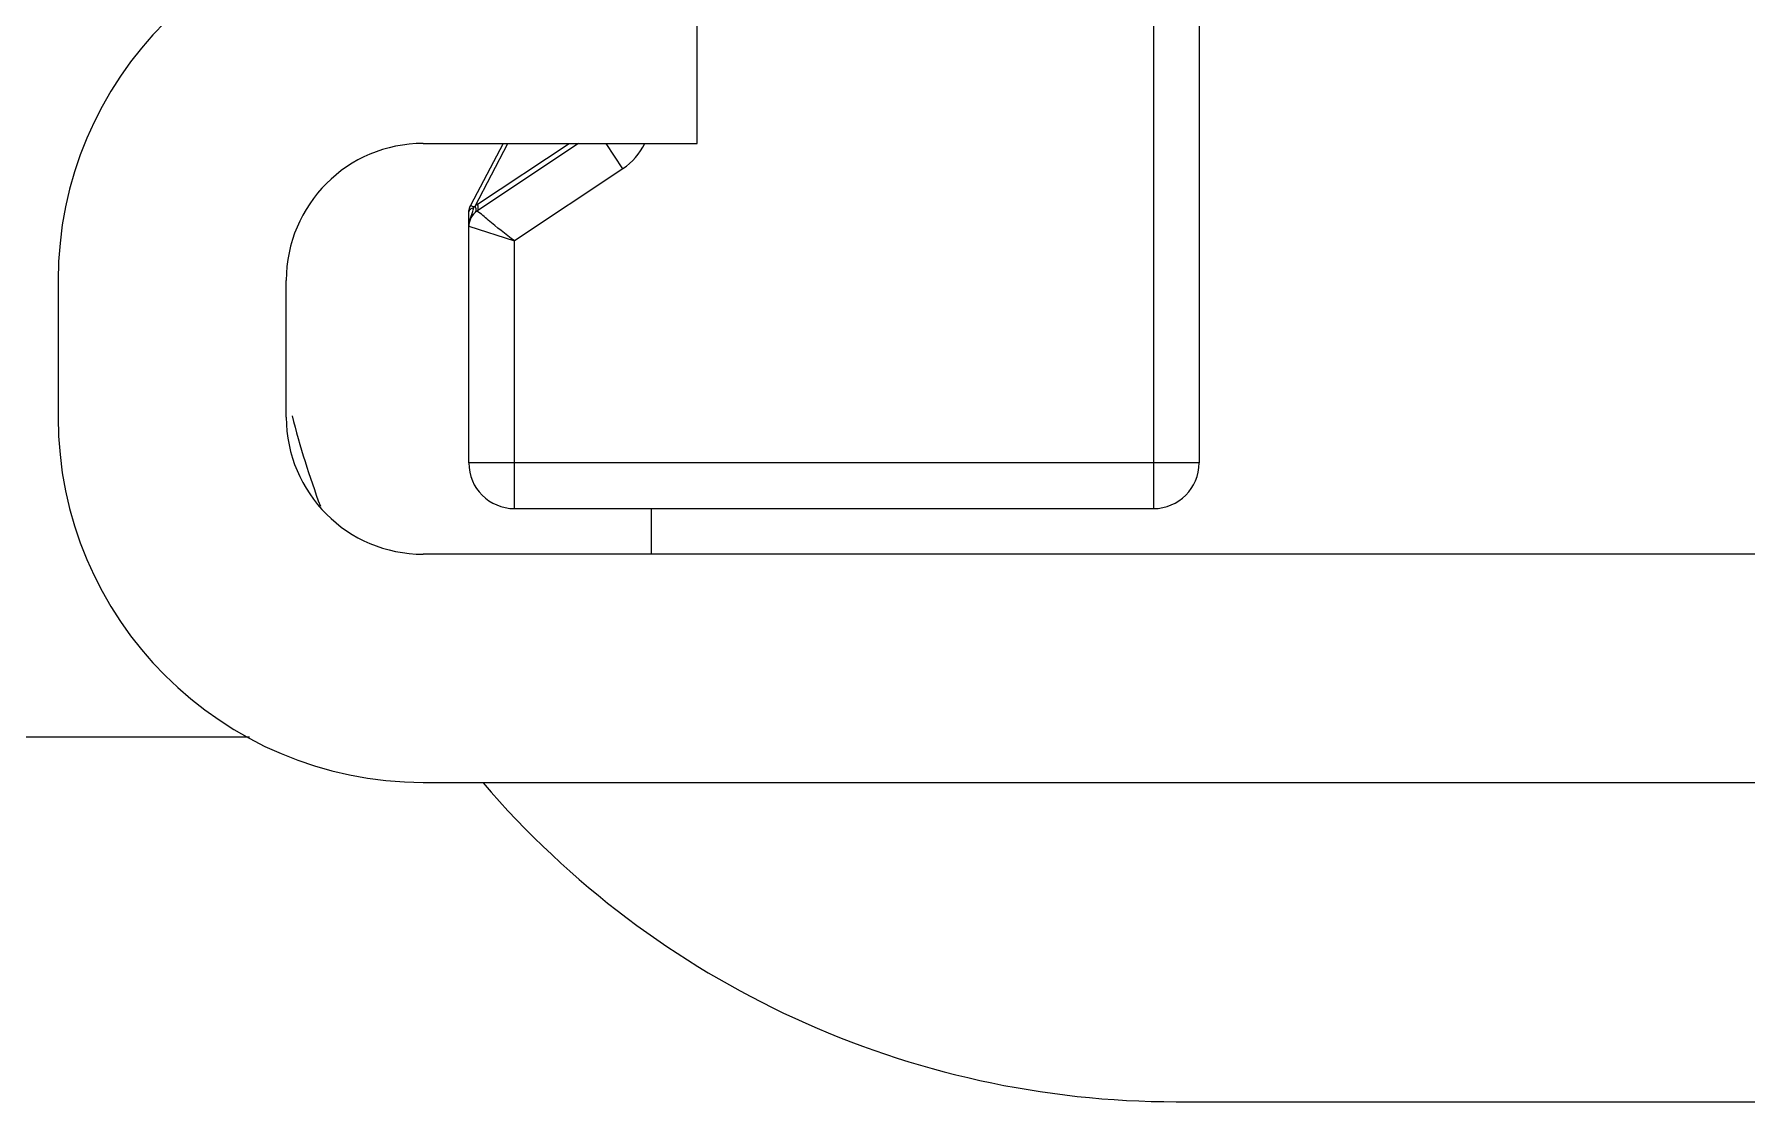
# Model space of a CAD drawing. Extents: x 1382187 to 1725648, y 860327 to 1571294.
# Drawn here: x 1509599.8 to 1509766.7, y 1228023 to 1228127 of the extents above; entities that cross this region are included whole.
import ezdxf

# ---------------------------------------------------------------- set-up
doc = ezdxf.new("R2010")
doc.units = 0
doc.header["$LTSCALE"] = 1000
doc.header["$MEASUREMENT"] = 0

msp = doc.modelspace()

# ---------------------------------------------------------------- linework, layer by layer
at = {"linetype": 'Continuous'}
for p, q in [((1509713.29, 1228214.16), (1509713.29, 1228085.24)), ((1509708.85, 1228210.98), (1509708.85, 1228080.79)), ((1509664.36, 1228116.38), (1509664.36, 1228138.63)), ((1509637.67, 1228116.38), (1509664.36, 1228116.38)), ((1509645.46, 1228116.38), (1509642.27, 1228110.34)), ((1509642.73, 1228110.29), (1509645.93, 1228116.38)), ((1509652.79, 1228116.38), (1509642.91, 1228109.79)), ((1509642.97, 1228110.48), (1509651.89, 1228116.39)), ((1509657.14, 1228113.93), (1509655.5, 1228116.38)), ((1509657.14, 1228113.93), (1509646.56, 1228106.88)), ((1509642.24, 1228109.01), (1509642.5, 1228109.77)), ((1509642.53, 1228110.2), (1509642.27, 1228110.34)), ((1509642.35, 1228110.05), (1509642.64, 1228110.14)), ((1509642.64, 1228110.14), (1509642.53, 1228110.2)), ((1509642.61, 1228110.15), (1509642.67, 1228110.23)), ((1509642.67, 1228110.23), (1509642.73, 1228110.29)), ((1509642.82, 1228110.03), (1509642.73, 1228110.29)), ((1509642.11, 1228085.24), (1509642.11, 1228109.72)), ((1509642.11, 1228108.31), (1509646.56, 1228106.88)), ((1509646.56, 1228080.79), (1509646.56, 1228106.88)), ((1509602.08, 1228103.04), (1509602.08, 1228089.69)), ((1509624.32, 1228089.69), (1509624.32, 1228103.04)), ((1509713.29, 1228085.24), (1509642.11, 1228085.24)), ((1509646.56, 1228080.79), (1509708.85, 1228080.79)), ((1509659.91, 1228076.34), (1509659.91, 1228080.79)), ((1509931.28, 1228076.34), (1509637.67, 1228076.34)), ((1506264.95, 1228058.55), (1509620.75, 1228058.55)), ((1509637.67, 1228054.1), (1509931.28, 1228054.1)), ((1509711.07, 1228022.96), (1510085.12, 1228022.96))]:
    msp.add_line(p, q, dxfattribs=at)
for centre, radius, start, end in [((1509637.67, 1228103.04), 35.59, 90, 180), ((1509637.67, 1228103.04), 13.35, 90, 180), ((1509653.68, 1228119.12), 6.23, 303.6901, 333.8794), ((1509643.89, 1228108.31), 1.78, 123.6901, 180), ((1509603.49, 1228121.7), 40.79, 342.9834, 343.1803), ((1509516.8, 1228147.87), 131.34, 343.1972, 343.3115), ((1509644.7, 1228107.87), 3.13, 123.5501, 129.2239), ((1509637.67, 1228089.69), 35.59, 180, 270), ((1509637.67, 1228089.69), 13.35, 180, 270), ((1509711.07, 1228111.93), 88.97, 194.375, 200.3315), ((1509646.56, 1228085.24), 4.45, 180, 270), ((1509708.85, 1228085.24), 4.45, 270, 0), ((1509711.07, 1228111.93), 88.97, 220.5827, 270)]:
    msp.add_arc(centre, radius, start, end, dxfattribs=at)
for points in [[(1509642.11, 1228109.71), (1509642.11, 1228109.85), (1509642.23, 1228109.99), (1509642.35, 1228110.05)], [(1509642.27, 1228110.34), (1509642.2, 1228110.21), (1509642.13, 1228110.07), (1509642.13, 1228109.93)], [(1509642.11, 1228108.31), (1509642.11, 1228108.55), (1509642.17, 1228108.79), (1509642.24, 1228109.01)]]:
    msp.add_open_spline(points, degree=3, dxfattribs=at)
for points, knots in [([(1509642.13, 1228109.93), (1509642.13, 1228109.9), (1509642.14, 1228109.83), (1509642.16, 1228109.77), (1509642.18, 1228109.74)], [0, 0, 0, 0, 0.483166, 1, 1, 1, 1]), ([(1509642.77, 1228109.69), (1509642.83, 1228109.74), (1509642.85, 1228109.88), (1509642.83, 1228109.99), (1509642.82, 1228110.03)], [0, 0, 0, 0, 0.672918, 1, 1, 1, 1]), ([(1509646.56, 1228106.88), (1509645.71, 1228107.56), (1509644.46, 1228108.49), (1509643.3, 1228109.54), (1509642.91, 1228109.79)], [0, 0, 0, 0, 0.698346, 1, 1, 1, 1]), ([(1509643.01, 1228109.94), (1509643.02, 1228109.97), (1509643.05, 1228110.15), (1509643.02, 1228110.34), (1509642.97, 1228110.48)], [0, 0, 0, 0, 0.200998, 1, 1, 1, 1])]:
    msp.add_open_spline(points, degree=3, knots=knots, dxfattribs=at)

doc.saveas('drawing.dxf')
